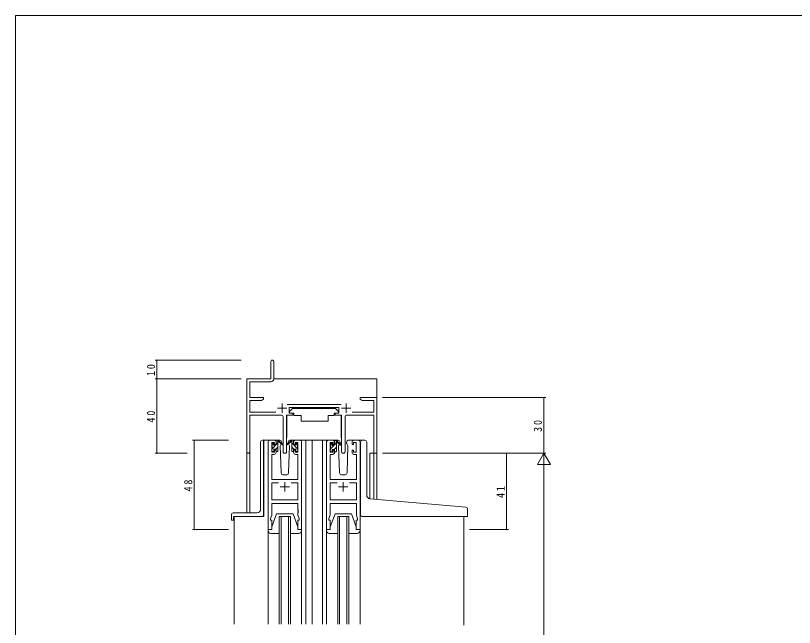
# Model space of a CAD drawing. Units: millimetres, scale not verified. Extents: x -567 to 567, y -403 to 403.
# Drawn here: x -562.7 to -144.2, y 70.5 to 399 of the extents above; entities that cross this region are included whole.
import ezdxf

# ---------------------------------------------------------------- set-up
doc = ezdxf.new("R2010")
doc.units = ezdxf.units.MM
doc.header["$LTSCALE"] = 2
for name, color, linetype, lineweight in [('0-1_YKK_ZWAK', 7, 'Continuous', 18), ('0-3_YKK_11', 7, 'Continuous', 18), ('0-4_YKK_12', 2, 'Continuous', 18), ('0-5_YKK_13', 4, 'Continuous', 18), ('0-6_YKK_D', 6, 'Continuous', 18)]:
    doc.layers.add(name, color=color, linetype=linetype, lineweight=lineweight)
doc.styles.add('ＭＳ ゴシック', font='')
doc.styles.get('ＭＳ ゴシック').set_extended_font_data('MS Gothic')

msp = doc.modelspace()

# ---------------------------------------------------------------- linework, layer by layer
at = {"layer": '0-1_YKK_ZWAK'}
for p in [(-562.726, -350.982), (537.274, 399.018)]:
    msp.add_line(p, (-562.726, 399.018), dxfattribs=at)
at = {"layer": '0-3_YKK_11'}
for p, q in [((-425.526, 213.268), (-425.526, 204.018)), ((-424.026, 203.888), (-424.026, 213.268)), ((-438.526, 204.018), (-438.526, 164.833)), ((-425.526, 204.018), (-438.526, 204.018)), ((-436.896, 202.388), (-425.526, 202.388)), ((-436.896, 194.018), (-436.896, 202.388)), ((-429.526, 194.018), (-436.896, 194.018)), ((-430.617, 192.388), (-429.526, 193.018)), ((-429.526, 193.018), (-429.526, 194.018)), ((-377.526, 194.018), (-377.526, 193.018)), ((-373.984, 194.018), (-377.526, 194.018)), ((-377.526, 193.018), (-376.435, 192.388)), ((-373.801, 193.898), (-373.984, 194.018)), ((-373.251, 193.898), (-373.801, 193.898)), ((-373.068, 194.018), (-373.251, 193.898)), ((-372.984, 194.018), (-373.068, 194.018)), ((-372.801, 193.898), (-372.984, 194.018)), ((-372.251, 193.898), (-372.801, 193.898)), ((-372.068, 194.018), (-372.251, 193.898)), ((-368.526, 194.018), (-372.068, 194.018)), ((-368.526, 164.018), (-368.526, 194.018)), ((-436.896, 192.388), (-430.617, 192.388)), ((-436.896, 186.148), (-436.896, 192.388)), ((-419.526, 190.718), (-419.526, 185.718)), ((-387.824, 190.148), (-416.834, 190.148)), ((-415.726, 188.518), (-388.926, 188.518)), ((-415.726, 185.518), (-415.726, 188.518)), ((-388.926, 188.518), (-388.926, 185.518)), ((-385.126, 190.718), (-385.126, 185.718)), ((-376.435, 192.388), (-370.156, 192.388)), ((-370.156, 192.388), (-370.156, 186.148)), ((-422.876, 186.148), (-436.896, 186.148)), ((-436.896, 184.518), (-419.976, 184.518)), ((-436.896, 164.833), (-436.896, 184.518)), ((-422.026, 188.218), (-417.026, 188.218)), ((-417.076, 184.518), (-413.726, 184.518)), ((-417.076, 164.968), (-417.076, 184.518)), ((-413.726, 185.518), (-415.726, 185.518)), ((-413.726, 184.518), (-413.726, 185.518)), ((-390.926, 185.518), (-390.926, 184.518)), ((-388.926, 185.518), (-390.926, 185.518)), ((-390.926, 184.518), (-387.576, 184.518)), ((-387.626, 188.218), (-382.626, 188.218)), ((-387.576, 184.518), (-387.576, 164.968)), ((-384.676, 184.518), (-370.156, 184.518)), ((-370.156, 186.148), (-381.776, 186.148)), ((-370.156, 184.518), (-370.156, 164.018)), ((-418.976, 183.518), (-418.976, 164.968)), ((-385.676, 164.968), (-385.676, 183.518)), ((-427.026, 123.018), (-427.026, 170.018)), ((-426.026, 171.018), (-423.726, 171.018)), ((-425.026, 169.818), (-425.026, 164.618)), ((-423.526, 169.818), (-425.026, 169.818)), ((-423.526, 168.718), (-423.526, 169.818)), ((-422.726, 168.718), (-423.526, 168.718)), ((-422.726, 170.018), (-422.726, 168.718)), ((-413.326, 168.718), (-413.326, 170.018)), ((-412.526, 168.718), (-413.326, 168.718)), ((-412.526, 169.818), (-412.526, 168.718)), ((-411.026, 169.818), (-412.526, 169.818)), ((-412.326, 171.018), (-410.026, 171.018)), ((-411.026, 164.618), (-411.026, 169.818)), ((-409.026, 170.018), (-409.026, 123.018)), ((-395.626, 123.018), (-395.626, 170.018)), ((-394.626, 171.018), (-392.326, 171.018)), ((-393.626, 169.818), (-393.626, 164.618)), ((-392.126, 169.818), (-393.626, 169.818)), ((-392.126, 168.718), (-392.126, 169.818)), ((-391.326, 168.718), (-392.126, 168.718)), ((-391.326, 170.018), (-391.326, 168.718)), ((-381.926, 168.718), (-381.926, 170.018)), ((-381.126, 168.718), (-381.926, 168.718)), ((-381.126, 169.818), (-381.126, 168.718)), ((-379.626, 169.818), (-381.126, 169.818)), ((-380.926, 171.018), (-378.626, 171.018)), ((-379.626, 164.618), (-379.626, 169.818)), ((-377.626, 170.018), (-377.626, 123.018)), ((-425.096, 163.418), (-425.096, 150.018)), ((-423.726, 163.418), (-425.096, 163.418)), ((-425.026, 164.618), (-423.526, 164.618)), ((-423.526, 165.718), (-422.726, 165.718)), ((-423.526, 164.618), (-423.526, 165.718)), ((-422.726, 165.718), (-422.726, 164.418)), ((-413.326, 165.718), (-412.526, 165.718)), ((-413.326, 164.418), (-413.326, 165.718)), ((-412.526, 165.718), (-412.526, 164.618)), ((-412.526, 164.618), (-411.026, 164.618)), ((-410.956, 163.418), (-412.326, 163.418)), ((-410.956, 150.018), (-410.956, 163.418)), ((-393.696, 163.418), (-393.696, 150.018)), ((-392.326, 163.418), (-393.696, 163.418)), ((-393.626, 164.618), (-392.126, 164.618)), ((-392.126, 165.718), (-391.326, 165.718)), ((-392.126, 164.618), (-392.126, 165.718)), ((-391.326, 165.718), (-391.326, 164.418)), ((-381.926, 165.718), (-381.126, 165.718)), ((-381.926, 164.418), (-381.926, 165.718)), ((-381.126, 165.718), (-381.126, 164.618)), ((-381.126, 164.618), (-379.626, 164.618)), ((-379.556, 163.418), (-380.926, 163.418)), ((-379.556, 150.018), (-379.556, 163.418)), ((-370.156, 164.018), (-368.526, 164.018)), ((-425.096, 150.018), (-410.956, 150.018)), ((-425.096, 148.088), (-421.376, 148.088)), ((-425.096, 138.948), (-425.096, 148.088)), ((-418.026, 148.518), (-418.026, 143.518)), ((-414.676, 148.088), (-410.956, 148.088)), ((-414.676, 148.088), (-410.956, 148.088)), ((-410.956, 148.088), (-410.956, 138.948)), ((-393.696, 150.018), (-379.556, 150.018)), ((-393.696, 148.088), (-389.976, 148.088)), ((-393.696, 138.948), (-393.696, 148.088)), ((-386.626, 148.518), (-386.626, 143.518)), ((-383.276, 148.088), (-379.556, 148.088)), ((-383.276, 148.088), (-379.556, 148.088)), ((-379.556, 148.088), (-379.556, 138.948)), ((-420.526, 146.018), (-415.526, 146.018)), ((-389.126, 146.018), (-384.126, 146.018)), ((-410.956, 138.948), (-425.096, 138.948)), ((-379.556, 138.948), (-393.696, 138.948)), ((-425.096, 137.018), (-425.096, 130.749)), ((-410.956, 137.018), (-425.096, 137.018)), ((-410.956, 133.976), (-410.956, 137.018)), ((-410.836, 133.793), (-410.956, 133.976)), ((-393.696, 137.018), (-393.696, 130.749)), ((-379.556, 137.018), (-393.696, 137.018)), ((-379.556, 133.976), (-379.556, 137.018)), ((-379.436, 133.793), (-379.556, 133.976)), ((-425.096, 130.749), (-425.726, 129.018)), ((-410.956, 133.059), (-410.836, 133.243)), ((-410.956, 132.976), (-410.956, 133.059)), ((-410.836, 132.793), (-410.956, 132.976)), ((-410.956, 132.059), (-410.836, 132.243)), ((-410.956, 130.749), (-410.956, 132.059)), ((-410.326, 129.018), (-410.956, 130.749)), ((-410.836, 133.243), (-410.836, 133.793)), ((-410.836, 132.243), (-410.836, 132.793)), ((-393.696, 130.749), (-394.326, 129.018)), ((-379.556, 133.059), (-379.436, 133.243)), ((-379.556, 132.976), (-379.556, 133.059)), ((-379.436, 132.793), (-379.556, 132.976)), ((-379.556, 132.059), (-379.436, 132.243)), ((-379.556, 130.749), (-379.556, 132.059)), ((-378.926, 129.018), (-379.556, 130.749)), ((-379.436, 133.243), (-379.436, 133.793)), ((-379.436, 132.243), (-379.436, 132.793)), ((-425.726, 129.018), (-425.726, 128.018)), ((-425.726, 128.018), (-425.026, 128.018)), ((-425.026, 128.018), (-425.026, 123.018)), ((-411.026, 128.018), (-410.326, 128.018)), ((-411.026, 123.018), (-411.026, 128.018)), ((-410.326, 128.018), (-410.326, 129.018)), ((-394.326, 129.018), (-394.326, 128.018)), ((-394.326, 128.018), (-393.626, 128.018)), ((-393.626, 128.018), (-393.626, 123.018)), ((-379.626, 128.018), (-378.926, 128.018)), ((-379.626, 123.018), (-379.626, 128.018)), ((-378.926, 128.018), (-378.926, 129.018)), ((-425.026, 123.018), (-427.026, 123.018)), ((-409.026, 123.018), (-411.026, 123.018)), ((-393.626, 123.018), (-395.626, 123.018)), ((-377.626, 123.018), (-379.626, 123.018))]:
    msp.add_line(p, q, dxfattribs=at)
for centre, radius, start, end in [((-424.776, 213.268), 0.75, 359.99999, 180.00001), ((-425.526, 203.888), 1.5, 270.00001, 359.99999), ((-419.976, 183.518), 1, 0.00001, 89.99999), ((-384.676, 183.518), 1, 90.00001, 179.99999), ((-426.026, 170.018), 1, 90.00001, 179.99999), ((-423.726, 170.018), 1, 0.00001, 89.99999), ((-412.326, 170.018), 1, 90.00001, 179.99999), ((-410.026, 170.018), 1, 0.00001, 89.99999), ((-394.626, 170.018), 1, 90.00001, 179.99999), ((-392.326, 170.018), 1, 0.00001, 89.99999), ((-380.926, 170.018), 1, 90.00001, 179.99999), ((-378.626, 170.018), 1, 0.00001, 89.99999), ((-437.711, 164.833), 0.815, 179.99999, 0.00001), ((-423.726, 164.418), 1, 270.00001, 359.99999), ((-418.026, 164.968), 0.95, 179.99999, 0.00001), ((-412.326, 164.418), 1, 180.00001, 269.99999), ((-392.326, 164.418), 1, 270.00001, 359.99999), ((-386.626, 164.968), 0.95, 179.99999, 0.00001), ((-380.926, 164.418), 1, 180.00001, 269.99999)]:
    msp.add_arc(centre, radius, start, end, dxfattribs=at)
at = {"layer": '0-4_YKK_12'}
for p, q in [((-424.026, 204.018), (-368.526, 204.018)), ((-368.526, 204.018), (-368.526, 139.28)), ((-426.026, 171.018), (-429.226, 171.018)), ((-411.176, 171.018), (-403.326, 171.018)), ((-406.826, 171.018), (-406.826, 72.268)), ((-403.326, 171.018), (-394.626, 171.018)), ((-403.326, 171.018), (-403.326, 72.268)), ((-397.826, 171.018), (-397.826, 72.268)), ((-378.626, 171.018), (-375.426, 171.018)), ((-438.526, 132.018), (-438.526, 164.833)), ((-436.896, 164.833), (-436.896, 132.018)), ((-372.426, 164.018), (-372.426, 139.634)), ((-368.526, 164.018), (-372.426, 164.018)), ((-370.156, 139.422), (-370.156, 164.018)), ((-421.026, 130.018), (-415.026, 130.018)), ((-421.026, 72.268), (-421.026, 130.018)), ((-420.026, 130.018), (-420.026, 72.268)), ((-416.026, 72.268), (-416.026, 130.018)), ((-415.026, 130.018), (-415.026, 72.268)), ((-389.626, 130.018), (-383.626, 130.018)), ((-389.626, 72.268), (-389.626, 130.018)), ((-388.626, 130.018), (-388.626, 72.268)), ((-384.626, 72.268), (-384.626, 130.018)), ((-383.626, 130.018), (-383.626, 72.268)), ((-321.826, 130.016), (-321.826, 71.768))]:
    msp.add_line(p, q, dxfattribs=at)
msp.add_lwpolyline([(-429.226, 171.018), (-429.226, 130.018), (-445.226, 130.018), (-445.226, 72.268)], dxfattribs=at)
at = {"layer": '0-5_YKK_13'}
for p, q in [((-416.973, 184.218), (-416.973, 172.518)), ((-416.673, 184.518), (-413.035, 184.518)), ((-415.523, 185.518), (-413.123, 185.518)), ((-413.923, 188.118), (-390.723, 188.118)), ((-413.123, 185.518), (-413.123, 185.018)), ((-413.123, 185.018), (-412.982, 184.218)), ((-412.982, 184.218), (-409.323, 184.218)), ((-409.323, 184.218), (-409.323, 181.218)), ((-394.664, 184.218), (-394.664, 181.218)), ((-394.664, 184.218), (-391.664, 184.218)), ((-391.523, 185.018), (-391.664, 184.218)), ((-387.979, 184.517), (-391.617, 184.517)), ((-391.523, 185.518), (-391.523, 185.018)), ((-391.523, 185.518), (-389.123, 185.518)), ((-387.679, 184.217), (-387.68, 172.518)), ((-409.323, 181.218), (-394.664, 181.218)), ((-431.025, 134.018), (-431.025, 170.127)), ((-430.112, 171.123), (-430.025, 171.131)), ((-429.527, 171.174), (-430.025, 171.131)), ((-429.527, 171.174), (-429.527, 131.018)), ((-425.025, 168.511), (-423.967, 169.57)), ((-425.025, 168.318), (-425.025, 168.918)), ((-424.938, 169.13), (-424.438, 169.63)), ((-424.825, 166.466), (-421.725, 169.566)), ((-424.825, 166.018), (-424.825, 168.118)), ((-423.925, 169.418), (-423.925, 169.079)), ((-420.739, 171.018), (-423.726, 171.018)), ((-423.464, 168.618), (-422.725, 168.618)), ((-422.725, 168.618), (-422.725, 170.718)), ((-422.701, 170.835), (-422.543, 170.994)), ((-422.425, 171.018), (-421.635, 171.018)), ((-421.725, 170.518), (-421.725, 171.018)), ((-421.725, 165.318), (-421.725, 169.918)), ((-421.442, 170.947), (-419.259, 168.899)), ((-419.292, 168.555), (-421.432, 170.251)), ((-419.968, 169.09), (-420.568, 168.05)), ((-420.568, 168.05), (-420.06, 153.483)), ((-419.721, 169.518), (-419.79, 169.398)), ((-419.74, 170.053), (-419.721, 169.518)), ((-414.61, 170.947), (-416.793, 168.899)), ((-416.76, 168.555), (-414.62, 170.251)), ((-416.331, 169.518), (-416.312, 170.053)), ((-416.262, 169.398), (-416.331, 169.518)), ((-416.262, 169.398), (-416.331, 169.518)), ((-415.484, 168.05), (-416.084, 169.09)), ((-415.484, 168.05), (-416.084, 169.09)), ((-415.992, 153.483), (-415.484, 168.05)), ((-412.326, 171.018), (-415.313, 171.018)), ((-413.627, 171.018), (-414.417, 171.018)), ((-414.327, 170.518), (-414.327, 171.018)), ((-414.327, 165.318), (-414.327, 169.918)), ((-411.227, 166.466), (-414.327, 169.566)), ((-413.351, 170.835), (-413.509, 170.994)), ((-412.127, 169.418), (-412.127, 169.079)), ((-411.027, 168.511), (-412.085, 169.57)), ((-411.114, 169.13), (-411.614, 169.63)), ((-411.227, 166.018), (-411.227, 168.118)), ((-411.027, 168.318), (-411.027, 168.918)), ((-393.625, 168.48), (-392.647, 169.459)), ((-393.625, 168.118), (-393.625, 168.718)), ((-393.538, 168.93), (-393.038, 169.43)), ((-393.425, 166.435), (-391.443, 168.418)), ((-393.425, 165.818), (-393.425, 167.918)), ((-392.525, 169.218), (-392.525, 168.879)), ((-389.339, 171.018), (-392.326, 171.018)), ((-392.064, 168.418), (-391.325, 168.418)), ((-391.325, 168.418), (-391.325, 170.518)), ((-391.325, 168.535), (-390.325, 169.535)), ((-391.025, 170.818), (-390.235, 170.818)), ((-390.325, 170.318), (-390.325, 170.818)), ((-390.325, 165.118), (-390.325, 169.718)), ((-390.042, 170.747), (-387.859, 168.699)), ((-387.892, 168.354), (-390.032, 170.051)), ((-388.648, 168.954), (-389.168, 168.05)), ((-389.168, 168.05), (-388.66, 153.483)), ((-388.321, 169.518), (-388.465, 169.268)), ((-388.34, 170.053), (-388.321, 169.518)), ((-384.931, 169.518), (-384.912, 170.053)), ((-384.782, 169.259), (-384.931, 169.518)), ((-384.084, 168.05), (-384.931, 169.518)), ((-384.592, 153.483), (-384.084, 168.05)), ((-380.926, 171.018), (-383.913, 171.018)), ((-377.329, 140.05), (-377.329, 170.019)), ((-376.329, 171.019), (-375.029, 171.019)), ((-374.029, 141.594), (-374.029, 170.019)), ((-425.025, 165.318), (-425.025, 165.818)), ((-424.225, 165.018), (-424.725, 165.018)), ((-423.925, 166.218), (-422.725, 166.218)), ((-423.925, 166.218), (-423.925, 165.318)), ((-422.829, 166.218), (-421.725, 167.321)), ((-422.725, 166.218), (-422.725, 165.318)), ((-422.025, 165.018), (-422.425, 165.018)), ((-413.223, 166.218), (-414.327, 167.321)), ((-414.027, 165.018), (-413.627, 165.018)), ((-412.127, 166.218), (-413.327, 166.218)), ((-413.327, 166.218), (-413.327, 165.318)), ((-412.127, 166.218), (-412.127, 165.318)), ((-411.827, 165.018), (-411.327, 165.018)), ((-411.027, 165.318), (-411.027, 165.818)), ((-393.625, 165.118), (-393.625, 165.618)), ((-392.825, 164.818), (-393.325, 164.818)), ((-392.797, 164.819), (-392.527, 165.089)), ((-392.525, 166.018), (-391.325, 166.018)), ((-392.525, 166.018), (-392.525, 165.118)), ((-391.598, 166.018), (-390.325, 167.29)), ((-391.325, 166.018), (-391.325, 165.118)), ((-390.625, 164.818), (-391.025, 164.818)), ((-390.541, 164.83), (-390.338, 165.033)), ((-419.06, 152.518), (-416.992, 152.518)), ((-387.66, 152.518), (-385.592, 152.518)), ((-377.329, 131.019), (-377.329, 140.05)), ((-320.741, 135.099), (-372.203, 139.601)), ((-319.829, 130.319), (-319.829, 134.103)), ((-446.726, 128.318), (-446.726, 131.018)), ((-433.025, 132.018), (-445.726, 132.018)), ((-430.527, 130.018), (-445.226, 130.018)), ((-425.026, 124.518), (-422.426, 131.518)), ((-422.426, 131.518), (-413.626, 131.518)), ((-411.026, 124.518), (-413.626, 131.518)), ((-393.626, 124.518), (-391.026, 131.518)), ((-391.026, 131.518), (-382.226, 131.518)), ((-379.626, 124.518), (-382.226, 131.518)), ((-376.329, 130.019), (-320.129, 130.019)), ((-446.426, 128.018), (-445.826, 128.018)), ((-445.526, 128.318), (-445.526, 129.718)), ((-427.026, 128.518), (-427.026, 72.268)), ((-409.026, 128.518), (-409.026, 72.268)), ((-395.626, 128.518), (-395.626, 72.268)), ((-377.626, 128.518), (-377.626, 72.268)), ((-427.026, 123.018), (-425.026, 123.018)), ((-427.026, 122.518), (-427.026, 123.018)), ((-425.026, 123.018), (-425.026, 124.518)), ((-411.026, 124.518), (-411.026, 123.018)), ((-411.026, 123.018), (-409.026, 123.018)), ((-409.026, 123.018), (-409.026, 122.518)), ((-395.626, 123.018), (-393.626, 123.018)), ((-395.626, 122.518), (-395.626, 123.018)), ((-393.626, 123.018), (-393.626, 124.518)), ((-379.626, 124.518), (-379.626, 123.018)), ((-379.626, 123.018), (-377.626, 123.018)), ((-377.626, 123.018), (-377.626, 122.518)), ((-421.026, 121.018), (-425.526, 121.018)), ((-410.526, 121.018), (-415.026, 121.018)), ((-389.626, 121.018), (-394.126, 121.018)), ((-379.126, 121.018), (-383.626, 121.018))]:
    msp.add_line(p, q, dxfattribs=at)
for points in [[(-413.923, 188.118), (-415.523, 186.518), (-415.523, 185.518)], [(-390.723, 188.118), (-389.123, 186.518), (-389.123, 185.518)], [(-412.588, 168.618), (-413.327, 168.618), (-413.327, 170.718)]]:
    msp.add_lwpolyline(points, dxfattribs=at)
for centre, radius, start, end in [((-416.673, 184.218), 0.3, 90, 180), ((-387.979, 184.217), 0.3, 359.99647, 89.99647), ((-430.025, 170.127), 1, 95, 180), ((-424.725, 168.918), 0.3, 135, 180), ((-424.825, 168.318), 0.2, 180, 270), ((-424.225, 169.418), 0.3, 0, 135), ((-423.925, 168.618), 0.25, 123.05573, 326.94427), ((-424.225, 169.079), 0.3, 303.05573, 0), ((-423.464, 168.318), 0.3, 90, 146.94427), ((-422.425, 170.718), 0.3, 90, 180), ((-421.725, 170.318), 0.2, 20.88332, 233.1301), ((-422.025, 169.918), 0.3, 0, 53.1301), ((-421.635, 170.718), 0.3, 49.89741, 90), ((-421.258, 170.496), 0.3, 200.88332, 234.62002), ((-420.739, 170.018), 1, 2, 90), ((-419.176, 168.718), 0.2, 234.62002, 114.62002), ((-416.876, 168.718), 0.2, 65.37998, 305.37998), ((-415.313, 170.018), 1, 90, 178), ((-414.794, 170.496), 0.3, 305.37998, 339.11668), ((-414.417, 170.718), 0.3, 90, 130.10259), ((-414.327, 170.318), 0.2, 306.8699, 159.11668), ((-414.027, 169.918), 0.3, 126.8699, 180), ((-413.627, 170.718), 0.3, 0, 90), ((-412.588, 168.318), 0.3, 33.05573, 90), ((-412.127, 168.618), 0.25, 213.05573, 56.94427), ((-411.827, 169.418), 0.3, 45, 180), ((-411.827, 169.079), 0.3, 180, 236.94427), ((-411.227, 168.318), 0.2, 270, 0), ((-411.327, 168.918), 0.3, 0, 45), ((-393.325, 168.718), 0.3, 135, 180), ((-393.425, 168.118), 0.2, 180, 270), ((-392.825, 169.218), 0.3, 0, 135), ((-392.525, 168.418), 0.25, 123.05573, 326.94427), ((-392.825, 168.879), 0.3, 303.05573, 0), ((-392.064, 168.118), 0.3, 90, 146.94427), ((-391.025, 170.518), 0.3, 90, 180), ((-390.325, 170.118), 0.2, 20.88332, 233.1301), ((-390.625, 169.718), 0.3, 0, 53.1301), ((-390.235, 170.518), 0.3, 49.89741, 90), ((-389.858, 170.296), 0.3, 200.88332, 234.62002), ((-389.339, 170.018), 1, 2, 90), ((-387.776, 168.518), 0.2, 234.62002, 114.62002), ((-383.913, 170.018), 1, 90, 178), ((-376.329, 170.019), 1, 90, 180), ((-375.029, 170.019), 1, 0, 90), ((-424.825, 165.818), 0.2, 90, 180), ((-424.725, 165.318), 0.3, 180, 270), ((-424.225, 165.318), 0.3, 270, 0), ((-422.425, 165.318), 0.3, 180, 270), ((-422.025, 165.318), 0.3, 270, 0), ((-414.027, 165.318), 0.3, 180, 270), ((-413.627, 165.318), 0.3, 270, 0), ((-411.827, 165.318), 0.3, 180, 270), ((-411.327, 165.318), 0.3, 270, 0), ((-411.227, 165.818), 0.2, 0, 90), ((-393.425, 165.618), 0.2, 90, 180), ((-393.325, 165.118), 0.3, 180, 270), ((-392.825, 165.118), 0.3, 270, 0), ((-391.025, 165.118), 0.3, 180, 270), ((-390.625, 165.118), 0.3, 270, 0), ((-419.06, 153.518), 1, 182, 270), ((-416.992, 153.518), 1, 270, 358), ((-387.66, 153.518), 1, 182, 270), ((-385.592, 153.518), 1, 270, 358), ((-372.029, 141.594), 2, 180, 265), ((-433.025, 134.018), 2, 270, 0), ((-320.829, 134.103), 1, 0, 85), ((-445.726, 131.018), 1, 90, 180), ((-445.226, 129.718), 0.3, 90, 180), ((-430.527, 131.018), 1, 270, 0), ((-376.329, 131.019), 1, 180, 224.427), ((-376.329, 131.019), 1, 224.427, 238.63302), ((-376.329, 131.019), 1, 224.427, 270), ((-320.129, 130.319), 0.3, 270, 0), ((-446.426, 128.318), 0.3, 180, 270), ((-445.826, 128.318), 0.3, 270, 0), ((-425.526, 122.518), 1.5, 180, 270), ((-410.526, 122.518), 1.5, 270, 0), ((-394.126, 122.518), 1.5, 180, 270), ((-379.126, 122.518), 1.5, 270, 0)]:
    msp.add_arc(centre, radius, start, end, dxfattribs=at)
at = {"layer": '0-6_YKK_D'}
for p, q in [((-441.526, 214.018), (-487.726, 214.018)), ((-486.726, 204.018), (-486.726, 214.018)), ((-441.526, 204.018), (-487.726, 204.018)), ((-441.526, 204.018), (-487.726, 204.018)), ((-486.726, 164.018), (-486.726, 204.018)), ((-365.526, 194.018), (-277.826, 194.018)), ((-278.826, 164.018), (-278.826, 194.018)), ((-448.226, 171.018), (-467.726, 171.018)), ((-466.726, 171.018), (-466.726, 123.018)), ((-470.533, 164.018), (-487.726, 164.018)), ((-365.526, 164.018), (-277.826, 164.018)), ((-318.826, 164.018), (-277.826, 164.018)), ((-318.826, 164.018), (-297.826, 164.018)), ((-298.826, 123.018), (-298.826, 164.018)), ((-278.826, 164.018), (-282.326, 157.955)), ((-278.826, 164.018), (-278.826, 151.893)), ((-278.826, 164.018), (-275.326, 157.955)), ((-282.326, 157.955), (-275.326, 157.955)), ((-278.826, 157.018), (-278.826, -208.982)), ((-448.226, 123.018), (-467.726, 123.018)), ((-318.826, 123.018), (-297.826, 123.018))]:
    msp.add_line(p, q, dxfattribs=at)
for centre, start, end in [((-486.726, 214.018), 90, 270), ((-486.726, 214.018), 270, 90), ((-486.726, 204.018), 90, 270), ((-486.726, 204.018), 90, 270), ((-486.726, 204.018), 270, 90), ((-486.726, 204.018), 270, 90), ((-278.826, 194.018), 90, 270), ((-278.826, 194.018), 270, 90), ((-466.726, 171.018), 90, 270), ((-466.726, 171.018), 270, 90), ((-486.726, 164.018), 90, 270), ((-486.726, 164.018), 270, 90), ((-298.826, 164.018), 90, 270), ((-298.826, 164.018), 270, 90), ((-466.726, 123.018), 90, 270), ((-466.726, 123.018), 270, 90), ((-298.826, 123.018), 90, 270), ((-298.826, 123.018), 270, 90)]:
    msp.add_arc(centre, 0.106, start, end, dxfattribs=at)

# ---------------------------------------------------------------- texts
at = {"layer": '0-6_YKK_D', "color": 7, "char_height": 4.399, "attachment_point": 7, "rotation": 90, "style": 'ＭＳ ゴシック'}
for s, insert in [('\\T1.37;\\W0.9;10', (-487.726, 205.498)), ('\\T1.37;\\W0.9;40', (-487.726, 180.498)), ('\\T1.37;\\W0.9;30', (-279.826, 175.498)), ('\\T1.37;\\W0.9;48', (-467.726, 143.498)), ('\\T1.37;\\W0.9;41', (-299.826, 139.998))]:
    msp.add_mtext(s, dxfattribs=dict(at, insert=insert))

doc.saveas('drawing.dxf')
